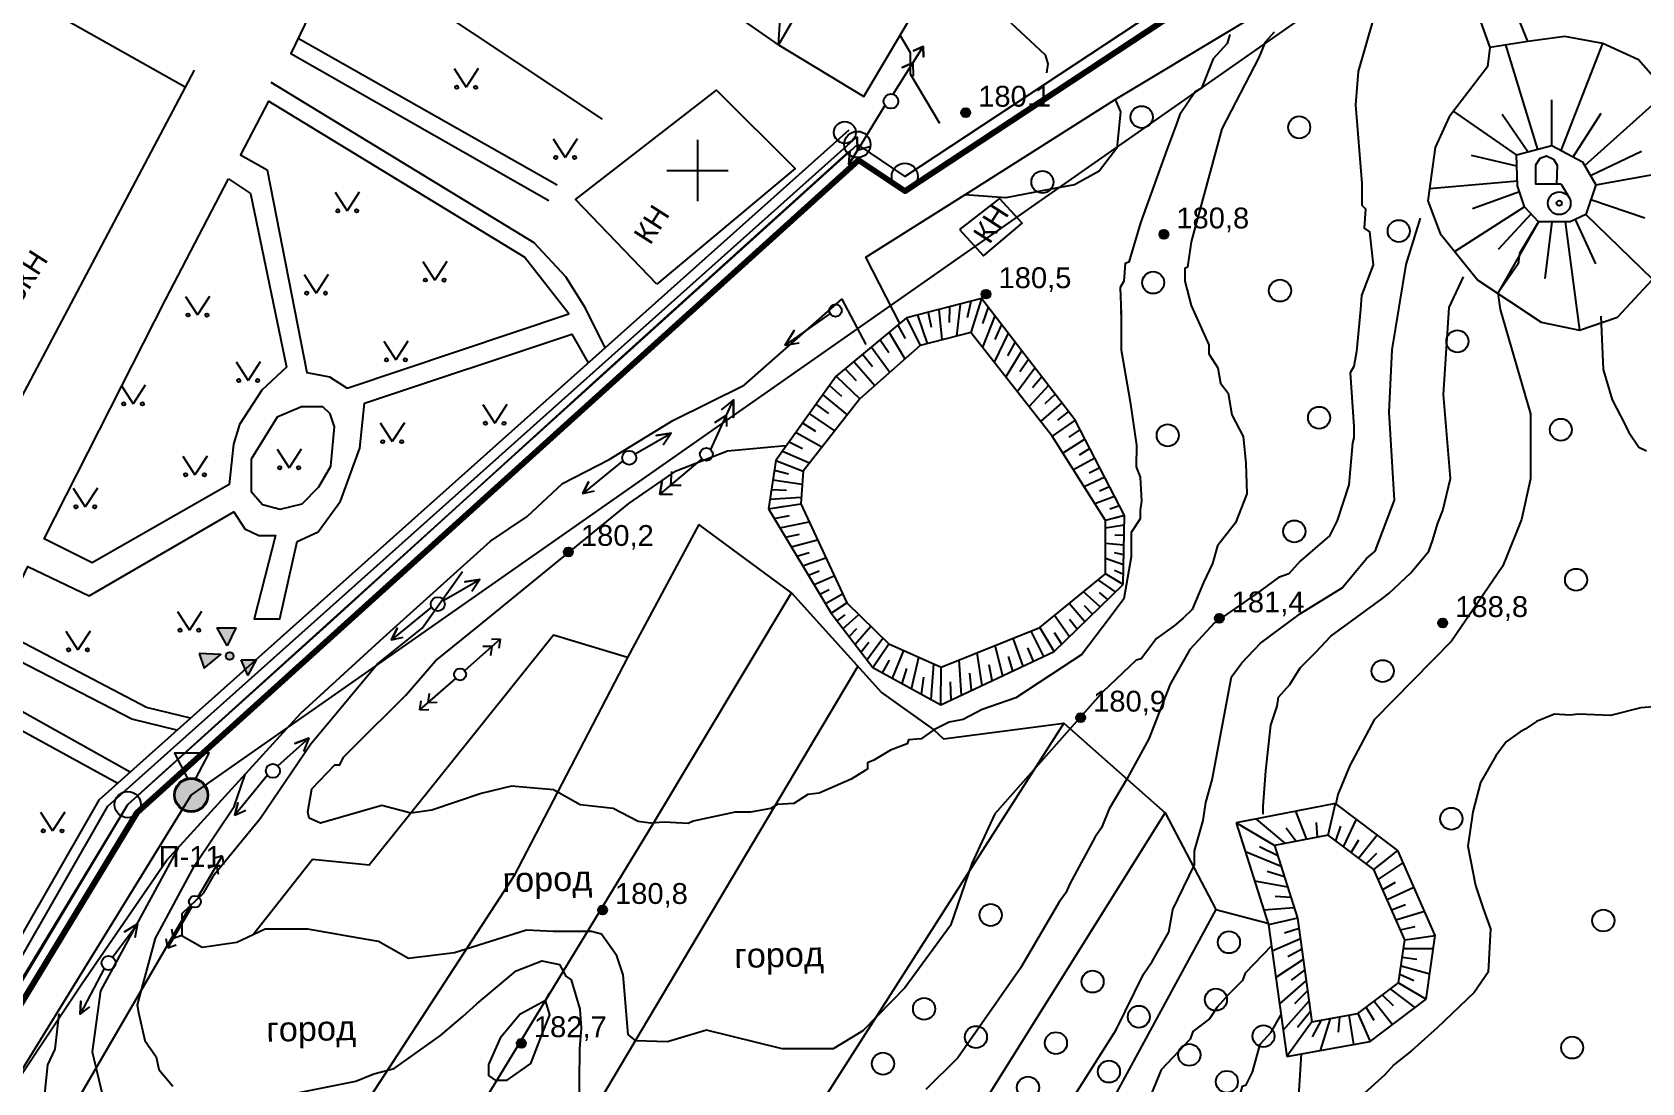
# Model space of a CAD drawing. Header units: millimetres. Extents: x 6243 to 9314, y 4730 to 7085.
# Drawn here: x 6691.5 to 6954, y 6251.1 to 6422.5 of the extents above; entities that cross this region are included whole.
import ezdxf

# ---------------------------------------------------------------- set-up
doc = ezdxf.new("R2010")
doc.units = ezdxf.units.MM
doc.header["$LTSCALE"] = 0.7
for name, color, linetype in [('відм', 14, 'Continuous'), ('горизонталі', 22, 'Continuous'), ('горный отвод', 7, 'Continuous'), ('дерево', 7, 'Continuous'), ('кущ', 7, 'Continuous'), ('Откос', 7, 'Continuous'), ('чорн', 255, 'Continuous')]:
    doc.layers.add(name, color=color, linetype=linetype)
doc.styles.get("Standard").update_dxf_attribs({"font": 'arial.ttf'})

# ---------------------------------------------------------------- blocks, each defined once
blk = doc.blocks.new('1')
at = {"layer": 'чорн', "color": 7, "ltscale": 0.2, "transparency": 33554687}
for p, q in [((5601.51, 1990.78), (5598.6, 1986.67)), ((5594.99, 1981.51), (5597.87, 1985.63))]:
    blk.add_line(p, q, dxfattribs=at)
for points in [[(5601.51, 1990.78), (5600.59, 1990.54)], [(5601.51, 1990.78), (5601.59, 1989.83)], [(5600.83, 1989.82), (5599.91, 1989.58)], [(5600.83, 1989.82), (5600.92, 1988.87)], [(5595.66, 1982.47), (5595.57, 1983.42)], [(5594.99, 1981.51), (5594.9, 1982.46)], [(5594.99, 1981.51), (5595.9, 1981.75)], [(5595.66, 1982.47), (5596.58, 1982.71)]]:
    blk.add_lwpolyline(points, dxfattribs=at)
blk.add_circle((5598.25, 1986.14), 0.633, dxfattribs=at)

msp = doc.modelspace()

# ---------------------------------------------------------------- hatches: boundary and pattern name
at = {"layer": 'відм', "ltscale": 0.2, "true_color": 0x000000}
h = msp.add_hatch(color=18, dxfattribs=at)
h.dxf.hatch_style = 1
h.paths.add_polyline_path([(6844.48, 6409.41, 1), (6843.02, 6409.41, 1)])
h = msp.add_hatch(color=18, dxfattribs=at)
h.dxf.hatch_style = 1
h.paths.add_polyline_path([(6876.8, 6389.55, 1), (6875.34, 6389.55, 1)])
h = msp.add_hatch(color=18, dxfattribs=at)
h.dxf.hatch_style = 1
h.paths.add_polyline_path([(6847.8, 6379.8, 1), (6846.34, 6379.8, 1)])
h = msp.add_hatch(color=18, dxfattribs=at)
h.dxf.hatch_style = 1
h.paths.add_polyline_path([(6779.67, 6337.74, 1), (6778.2, 6337.74, 1)])
h = msp.add_hatch(color=18, dxfattribs=at)
h.dxf.hatch_style = 1
h.paths.add_polyline_path([(6885.83, 6326.89, 1), (6884.36, 6326.89, 1)])
h = msp.add_hatch(color=18, dxfattribs=at)
h.dxf.hatch_style = 1
h.paths.add_polyline_path([(6922.3, 6326.14, 1), (6920.84, 6326.14, 1)])
h = msp.add_hatch(color=18, dxfattribs=at)
h.dxf.hatch_style = 1
h.paths.add_polyline_path([(6863.23, 6310.7, 1), (6861.77, 6310.7, 1)])
h = msp.add_hatch(color=18, dxfattribs=at)
h.dxf.hatch_style = 1
h.paths.add_polyline_path([(6785.23, 6279.32, 1), (6783.77, 6279.32, 1)])
h = msp.add_hatch(color=18, dxfattribs=at)
h.dxf.hatch_style = 1
h.paths.add_polyline_path([(6772, 6257.57, 1), (6770.53, 6257.57, 1)])
at = {"layer": 'чорн', "ltscale": 0.2, "true_color": 0x000000}
h = msp.add_hatch(color=18, dxfattribs=at)
h.dxf.hatch_style = 1
h.paths.add_polyline_path([(6760.99, 6413.56, 1), (6760.46, 6413.56, 1)])
h.paths.add_polyline_path([(6763.53, 6413.55, 1), (6764.06, 6413.55, 1)])
h = msp.add_hatch(color=18, dxfattribs=at)
h.dxf.hatch_style = 1
h.paths.add_polyline_path([(6777.15, 6402.12, 1), (6776.62, 6402.12, 1)])
h.paths.add_polyline_path([(6779.68, 6402.12, 1), (6780.21, 6402.12, 1)])
h = msp.add_hatch(color=18, dxfattribs=at)
h.dxf.hatch_style = 1
h.paths.add_polyline_path([(6741.59, 6393.39, 1), (6741.06, 6393.39, 1)])
h.paths.add_polyline_path([(6744.12, 6393.38, 1), (6744.65, 6393.38, 1)])
h = msp.add_hatch(color=18, dxfattribs=at)
h.dxf.hatch_style = 1
h.paths.add_polyline_path([(6755.87, 6382.11, 1), (6755.33, 6382.11, 1)])
h.paths.add_polyline_path([(6758.4, 6382.1, 1), (6758.93, 6382.1, 1)])
h = msp.add_hatch(color=18, dxfattribs=at)
h.dxf.hatch_style = 1
h.paths.add_polyline_path([(6736.52, 6379.97, 1), (6735.98, 6379.97, 1)])
h.paths.add_polyline_path([(6739.05, 6379.96, 1), (6739.58, 6379.96, 1)])
h = msp.add_hatch(color=18, dxfattribs=at)
h.dxf.hatch_style = 1
h.paths.add_polyline_path([(6717.17, 6376.39, 1), (6716.64, 6376.4, 1)])
h.paths.add_polyline_path([(6719.7, 6376.39, 1), (6720.23, 6376.39, 1)])
h = msp.add_hatch(color=18, dxfattribs=at)
h.dxf.hatch_style = 1
h.paths.add_polyline_path([(6749.53, 6369.07, 1), (6749, 6369.07, 1)])
h.paths.add_polyline_path([(6752.06, 6369.07, 1), (6752.59, 6369.07, 1)])
h = msp.add_hatch(color=18, dxfattribs=at)
h.dxf.hatch_style = 1
h.paths.add_polyline_path([(6725.42, 6365.7, 1), (6724.89, 6365.7, 1)])
h.paths.add_polyline_path([(6727.95, 6365.7, 1), (6728.48, 6365.7, 1)])
h = msp.add_hatch(color=18, dxfattribs=at)
h.dxf.hatch_style = 1
h.paths.add_polyline_path([(6706.65, 6361.9, 1), (6706.12, 6361.9, 1)])
h.paths.add_polyline_path([(6709.19, 6361.9, 1), (6709.72, 6361.9, 1)])
h = msp.add_hatch(color=18, dxfattribs=at)
h.dxf.hatch_style = 1
h.paths.add_polyline_path([(6765.65, 6358.73, 1), (6765.12, 6358.73, 1)])
h.paths.add_polyline_path([(6768.18, 6358.72, 1), (6768.72, 6358.72, 1)])
h = msp.add_hatch(color=18, dxfattribs=at)
h.dxf.hatch_style = 1
h.paths.add_polyline_path([(6748.93, 6355.73, 1), (6748.4, 6355.73, 1)])
h.paths.add_polyline_path([(6751.46, 6355.73, 1), (6751.99, 6355.73, 1)])
h = msp.add_hatch(color=18, dxfattribs=at)
h.dxf.hatch_style = 1
h.paths.add_polyline_path([(6716.75, 6350.33, 1), (6716.22, 6350.33, 1)])
h.paths.add_polyline_path([(6719.28, 6350.33, 1), (6719.81, 6350.33, 1)])
h = msp.add_hatch(color=18, dxfattribs=at)
h.dxf.hatch_style = 1
h.paths.add_polyline_path([(6732.11, 6351.48, 1), (6731.58, 6351.48, 1)])
h.paths.add_polyline_path([(6734.64, 6351.48, 1), (6735.17, 6351.48, 1)])
h = msp.add_hatch(color=18, dxfattribs=at)
h.dxf.hatch_style = 1
h.paths.add_polyline_path([(6698.86, 6345.11, 1), (6698.33, 6345.11, 1)])
h.paths.add_polyline_path([(6701.39, 6345.11, 1), (6701.92, 6345.11, 1)])
h = msp.add_hatch(color=18, dxfattribs=at)
h.dxf.hatch_style = 1
h.paths.add_polyline_path([(6715.85, 6324.95, 1), (6715.31, 6324.95, 1)])
h.paths.add_polyline_path([(6718.38, 6324.95, 1), (6718.91, 6324.95, 1)])
h = msp.add_hatch(color=18, dxfattribs=at)
h.dxf.hatch_style = 1
h.paths.add_polyline_path([(6722.23, 6321.01), (6718.72, 6321.17), (6719.54, 6318.79)])
h.paths.add_polyline_path([(6723.26, 6322.43), (6724.66, 6325.35), (6721.65, 6325.35)])
h.paths.add_polyline_path([(6728, 6320.14), (6725.54, 6320.14), (6726.66, 6317.62)])
h.paths.add_polyline_path([(6723.03, 6320.75, 1), (6724.32, 6320.75, 1)])
h = msp.add_hatch(color=18, dxfattribs=at)
h.dxf.hatch_style = 1
h.paths.add_polyline_path([(6697.67, 6321.77, 1), (6697.13, 6321.77, 1)])
h.paths.add_polyline_path([(6700.2, 6321.76, 1), (6700.73, 6321.76, 1)])
h = msp.add_hatch(color=18, dxfattribs=at)
h.dxf.hatch_style = 1
h.paths.add_polyline_path([(6720.19, 6298.06, 1), (6714.61, 6298.06, 1)])
h = msp.add_hatch(color=18, dxfattribs=at)
h.dxf.hatch_style = 1
h.paths.add_polyline_path([(6693.52, 6292.21, 1), (6692.99, 6292.21, 1)])
h.paths.add_polyline_path([(6696.06, 6292.2, 1), (6696.59, 6292.2, 1)])

# ---------------------------------------------------------------- linework, layer by layer
at = {"color": 18, "ltscale": 0.2, "true_color": 0x000000}
for p, q in [((6717.4, 6298.06), (6943.9, 6456.64)), ((6582, 6078.37), (6717.4, 6298.06))]:
    msp.add_line(p, q, dxfattribs=at)
at = {"layer": 'відм', "color": 18, "ltscale": 0.2, "true_color": 0x000000}
for centre in [(6843.75, 6409.41), (6876.07, 6389.55), (6847.07, 6379.8), (6778.93, 6337.74), (6885.1, 6326.89), (6921.57, 6326.14), (6862.5, 6310.7), (6784.5, 6279.32), (6771.26, 6257.57)]:
    msp.add_circle(centre, 0.733, dxfattribs=at)
at = {"layer": 'горизонталі', "color": 18, "true_color": 0x000000}
for points in [[(6910.26, 6424.82), (6907.76, 6416.11), (6907.34, 6410.71), (6908.36, 6397.85), (6908.36, 6394.32), (6908.98, 6393.7), (6908.77, 6390.59), (6909.6, 6389.96), (6910.21, 6384.57), (6908.34, 6379.59), (6908.13, 6377.31), (6907.5, 6370.46), (6907.08, 6367.97), (6906.46, 6366.94), (6907.07, 6358.22), (6907.07, 6356.35), (6906.86, 6355.52), (6906.23, 6348.68), (6904.35, 6342.87), (6903.11, 6340.38), (6898.33, 6336.24), (6896.46, 6334.16), (6894.8, 6333.54), (6891.1, 6330.84), (6884.36, 6326.16), (6880.32, 6321.83), (6877.1, 6316.17), (6877.1, 6316.17), (6873.6, 6307.22), (6870.07, 6300.79), (6867.16, 6295.81), (6865.91, 6292.7), (6864.87, 6291.25), (6860.71, 6283.58), (6860.09, 6282.13), (6859.67, 6281.51), (6859.05, 6280.68), (6852.69, 6269.81), (6842.49, 6255.16), (6837.23, 6250)], [(6851.13, 6424.06), (6854.24, 6421.15), (6856.72, 6418.87), (6857.14, 6417.41), (6856.92, 6415.94)], [(6894.07, 6422.56), (6892.62, 6420.9), (6891.58, 6418.41), (6885.55, 6406.8), (6880.55, 6388.34), (6879.92, 6384.19), (6879.5, 6383.98), (6879.5, 6381.91), (6880.54, 6377.96), (6883.43, 6371.53), (6883.43, 6370.07), (6884.88, 6367.79), (6885.29, 6365.3), (6886.54, 6363.64), (6887.15, 6360.11), (6889.02, 6356.58), (6889.43, 6352.22), (6889.63, 6347.24), (6887.76, 6342.47), (6884.85, 6338.74), (6884.01, 6335.84), (6882.56, 6332.73), (6880.68, 6328.37), (6879.23, 6326.92), (6877.78, 6325.68), (6874.87, 6323.61), (6872.38, 6320.29), (6871.55, 6320.09), (6866.14, 6314.9), (6848.48, 6295.01), (6844.74, 6286.92), (6841.29, 6276.8), (6833.84, 6266.63), (6826.95, 6259.59), (6822.13, 6256.64), (6813.8, 6256.64), (6801.45, 6259.69), (6795.11, 6257.77), (6789.93, 6257.94), (6788.69, 6258.97), (6787.87, 6268.73), (6786.83, 6271.84), (6784.35, 6275.37), (6782.69, 6275.79), (6776.47, 6275.8), (6772.11, 6276.01), (6760.38, 6272.31), (6752.87, 6271.42), (6747.96, 6274.18), (6743.2, 6275), (6736.45, 6276.17), (6729.44, 6276.18), (6724.83, 6273.98), (6719.17, 6273.17), (6715.9, 6275.03), (6715.91, 6278.75), (6719.48, 6282.09), (6721.2, 6285.16), (6728.65, 6294.22), (6736.92, 6306.4), (6743.18, 6313.93), (6747.73, 6319.4), (6755.1, 6325.29), (6761.67, 6334.54)], [(6886.81, 6422.15), (6886.4, 6420.7), (6884.11, 6418.21), (6882.24, 6413.44), (6881.2, 6412.82), (6878.7, 6409.09), (6878.08, 6407.43), (6876.62, 6403.49), (6872.25, 6391.46), (6870.38, 6385.03), (6869.75, 6384.82), (6869.54, 6381.92), (6868.92, 6380.88), (6869.12, 6376.52), (6869.12, 6377.15), (6869.12, 6376.52), (6869.12, 6370.71), (6870.56, 6362.21), (6871.59, 6355.15), (6871.58, 6351.62), (6872.2, 6349.96), (6872.41, 6346.02), (6872.2, 6344.57), (6872.19, 6343.12), (6870.74, 6340.89), (6870.74, 6336.92), (6869.55, 6330.06), (6867.31, 6327.08), (6862.71, 6320.99), (6859.52, 6318.91), (6851.94, 6313.94), (6846.43, 6312.02), (6843.32, 6310.37), (6841.03, 6309.95), (6838.54, 6308.71), (6836.47, 6307.26), (6834.39, 6307.06), (6834.18, 6306.44), (6831.48, 6305.4), (6828.78, 6303.74), (6827.75, 6303.33), (6827.75, 6302.29), (6827.33, 6302.09), (6825.05, 6300.64), (6819.86, 6298.36), (6817.99, 6298.15), (6815.7, 6296.71), (6813.01, 6296.5), (6811.97, 6295.88), (6808.65, 6295.26), (6806.16, 6295.26), (6799.31, 6293.82), (6798.48, 6293.41), (6794.54, 6293.62), (6792.35, 6293.45), (6790.32, 6293.73), (6786.23, 6295.88), (6780.86, 6296.48), (6776.49, 6298.92), (6769.65, 6299.52), (6764.68, 6298.31), (6756.68, 6295.58), (6753.25, 6295.12), (6748.48, 6296.37), (6738.52, 6293.48), (6736.65, 6294.31), (6736.44, 6295.35), (6737.07, 6299.08), (6740.81, 6303.02), (6741.64, 6303.02), (6742.26, 6304.26), (6743.93, 6305.92), (6752.41, 6314.39), (6757.25, 6319.95), (6764.31, 6325.7), (6775.25, 6334.61), (6788.8, 6345.64), (6796.51, 6350.95), (6804.88, 6354.24), (6814.43, 6355.11)], [(6833.07, 6422.02), (6834.69, 6419.22), (6834.69, 6415.76), (6839.45, 6407.72)], [(6868.13, 6411.59), (6868.99, 6409.57), (6868.41, 6403.6), (6865.51, 6399.86), (6861.49, 6397.65), (6856.48, 6396.69), (6850.31, 6395.51), (6843.58, 6396)], [(6859.94, 6246.51), (6868.31, 6259.74), (6872.73, 6268.84), (6874.18, 6270.91), (6876.89, 6275.68), (6877.51, 6279.41), (6881.05, 6286.67), (6881.05, 6288.95), (6882.51, 6293.93), (6882.93, 6296.83), (6883.97, 6300.57), (6887.1, 6317.37), (6888.77, 6319.65), (6891.82, 6322.83), (6898.36, 6327.69), (6905.17, 6331.87), (6909.12, 6336.64), (6910.57, 6337.88), (6913.7, 6346.18), (6912.84, 6360.56), (6913.31, 6370.72), (6915.61, 6384.63), (6917.95, 6392.21)], [(6937.19, 6391.59), (6934.08, 6386.41), (6933.87, 6384.75), (6930.54, 6379.98), (6930.95, 6377.28), (6935.91, 6360.26), (6935.9, 6349.68), (6934.44, 6343.04), (6931.73, 6336.41), (6931.32, 6335.37), (6922.98, 6323.18), (6910.36, 6310.33), (6906.42, 6302.89), (6904.44, 6298.14), (6904.14, 6296.65)], [(6892.28, 6294.96), (6892.27, 6296.2), (6892.69, 6302.01), (6893.53, 6309.48), (6894.57, 6312.59), (6894.78, 6314.04), (6896.65, 6316.11), (6898.31, 6318.81), (6900.8, 6321.3), (6903.29, 6323.99), (6911.81, 6330.2), (6912.85, 6331.03), (6916.38, 6334.35), (6919.29, 6337.87), (6919.91, 6339.53), (6920.75, 6342.44), (6921.58, 6344.51), (6922.83, 6349.7), (6921.7, 6363.41), (6922.64, 6377.63), (6924.96, 6382.65)], [(6947.34, 6376.22), (6947.75, 6367.51), (6949.19, 6362.53), (6951.26, 6358.58), (6951.89, 6357.34), (6953.54, 6354.85), (6954.79, 6354.22)], [(6964.08, 6313.13), (6953.91, 6312.31), (6948.93, 6311.07), (6943.74, 6311.29), (6942.29, 6311.08), (6939.8, 6311.29), (6936.89, 6310.05), (6935.02, 6308.81), (6934.19, 6308.39), (6931.91, 6306.74), (6930.24, 6304.45), (6927.75, 6300.1), (6926.5, 6295.33), (6925.66, 6289.73), (6926.9, 6283.3), (6928.14, 6279.56), (6929.38, 6276.24), (6928.96, 6269.18), (6926.67, 6265.87), (6920.65, 6260.06), (6916.49, 6256.33), (6914.42, 6254.68), (6913.59, 6254.06), (6912.13, 6252.4), (6908.19, 6248.87)], [(6711.49, 6274.5), (6717.98, 6286.6), (6724.4, 6296.17), (6726.18, 6301.44)], [(6715.25, 6289.45), (6702.63, 6266.14), (6701.24, 6256.16), (6702.87, 6249.33)], [(6711.49, 6274.5), (6708.6, 6263.84), (6708.81, 6262.6), (6709.84, 6258.03), (6711.71, 6255.33), (6712.12, 6253.26), (6714.4, 6250.56)], [(6893.62, 6273.48), (6889.33, 6269.02), (6888.91, 6267.78), (6887.67, 6266.54), (6886.63, 6265.5), (6884.76, 6263.43), (6883.51, 6261.56), (6880.81, 6259.49), (6880.39, 6258.24), (6875.61, 6253.22), (6872.77, 6246.23)], [(6734.73, 6249.49), (6744.28, 6251.35), (6747.18, 6252.59), (6750.5, 6253.42), (6758.06, 6258.81), (6761.72, 6261.91), (6764, 6263.98), (6770.44, 6269.37), (6774.59, 6271.03), (6777.5, 6270.4), (6778.53, 6268.53), (6779.36, 6267.91), (6780.81, 6263.13), (6781.01, 6260.02), (6780.75, 6256.65), (6780.57, 6240.52)], [(6775.22, 6264.52), (6771.02, 6262.25), (6767.78, 6258.41), (6765.91, 6254.08), (6765.91, 6252.29), (6767.01, 6251.53), (6768.94, 6251.53), (6772.8, 6254.27), (6774.73, 6259.22), (6775.89, 6262.19), (6775.22, 6264.52), (6775.83, 6265.71)], [(6741.8, 6214.53), (6733.82, 6212.81), (6722.83, 6211.84), (6714.38, 6211.85), (6704.4, 6218.1), (6697.18, 6224.53), (6691.74, 6232.28), (6692.85, 6242.87), (6693.36, 6247.66), (6694.03, 6254.05), (6695.19, 6256.61), (6695.84, 6262.36)], [(6869.97, 6215.72), (6872.05, 6218.42), (6873.5, 6222.36), (6874.75, 6222.77), (6874.96, 6224.64), (6875.79, 6226.3), (6877.87, 6228.99), (6878.29, 6230.86), (6878.5, 6231.27), (6878.91, 6232.31), (6881.41, 6235.83), (6882.03, 6237.91), (6882.86, 6237.91), (6884.94, 6241.85), (6886.19, 6243.71), (6887.64, 6245.99), (6888.89, 6250.56), (6889.51, 6250.76), (6890.55, 6252.84), (6891.8, 6257.4), (6893.56, 6259.37), (6895.18, 6262.13)]]:
    msp.add_lwpolyline(points, dxfattribs=at)
at = {"layer": 'горный отвод', "color": 18, "ltscale": 0.2, "true_color": 0x000000}
for points in [[(6920.99, 5597.24), (6918.57, 5727.75), (6921.2, 5779.95), (6861.62, 5921.06), (6818.67, 5957.18), (6574.79, 6074.63), (6708.61, 6295.21), (6826.26, 6401.67), (6833.8, 6396.61), (7051.54, 6540.28), (7160.22, 6601.81), (7192.29, 6603.48), (7213.58, 6592.73), (7445.46, 6392.76), (7810.88, 6317.34), (7811.33, 6268.71), (8210.3, 6210.63), (8208.53, 6196.59), (8208.57, 6196.32)], [(6920.99, 5597.24), (6918.58, 5727.75), (6921.21, 5779.95), (6861.62, 5921.06), (6818.67, 5957.19), (6574.8, 6074.63), (6708.61, 6295.21), (6826.26, 6401.67), (6833.8, 6396.61), (7051.54, 6540.27), (7160.22, 6601.81), (7192.29, 6603.48), (7213.58, 6592.73), (7445.46, 6392.75), (7810.88, 6317.34), (7811.33, 6268.7), (8210.3, 6210.62), (8208.53, 6196.59), (8208.57, 6196.32)], [(6920.99, 5597.24), (6918.58, 5727.75), (6921.21, 5779.95), (6861.62, 5921.06), (6818.67, 5957.19), (6574.8, 6074.63), (6708.61, 6295.21), (6826.26, 6401.67), (6833.8, 6396.61), (7051.54, 6540.27), (7160.22, 6601.81), (7192.29, 6603.48), (7213.58, 6592.73), (7445.46, 6392.75), (7810.88, 6317.34), (7811.33, 6268.7), (8210.3, 6210.62), (8208.53, 6196.59), (8208.57, 6196.32)], [(6920.99, 5597.24), (6918.58, 5727.75), (6921.21, 5779.95), (6861.62, 5921.06), (6818.67, 5957.19), (6574.8, 6074.63), (6708.62, 6295.21), (6826.26, 6401.67), (6833.8, 6396.61), (7051.54, 6540.27), (7160.22, 6601.81), (7192.29, 6603.48), (7213.58, 6592.73), (7445.46, 6392.75), (7810.87, 6317.34), (7811.33, 6268.7), (8210.29, 6210.62), (8208.53, 6196.59), (8208.57, 6196.32)], [(6918.96, 5598.23), (6916.57, 5727.78), (6919.17, 5779.59), (6859.96, 5919.83), (6817.57, 5955.48), (6571.93, 6073.78), (6707.05, 6296.51), (6826.08, 6404.22), (6833.81, 6399.02), (7050.49, 6541.99)]]:
    msp.add_lwpolyline(points, dxfattribs=at)
at = {"layer": 'горный отвод', "color": 18, "lineweight": 200, "ltscale": 0.2, "true_color": 0x000000}
msp.add_lwpolyline([(6920.99, 5597.24), (6918.57, 5727.75), (6921.2, 5779.95), (6861.62, 5921.06), (6818.67, 5957.18), (6574.79, 6074.63), (6708.61, 6295.21), (6826.26, 6401.68), (6833.8, 6396.61), (7051.54, 6540.28), (7160.22, 6601.81), (7192.29, 6603.48), (7213.58, 6592.73), (7445.46, 6392.76), (7810.88, 6317.34), (7811.34, 6268.71), (8210.3, 6210.63), (8208.53, 6196.59), (8208.57, 6196.32)], dxfattribs=at)
at = {"layer": 'дерево', "color": 18, "ltscale": 0.2, "true_color": 0x000000}
for centre in [(6872.45, 6408.69), (6824.03, 6406.18), (6898.15, 6407.02), (6856.27, 6398.1), (6914.4, 6390.1), (6874.33, 6381.69), (6895.02, 6380.38), (6923.96, 6372.1), (6901.4, 6359.64), (6876.7, 6356.76), (6940.83, 6357.68), (6897.36, 6341.09), (6943.32, 6333.19), (6911.77, 6318.3), (6922.97, 6294.19), (6847.82, 6278.49), (6947.77, 6277.59), (6886.69, 6274.05), (6864.45, 6267.62), (6884.56, 6264.69), (6836.96, 6263.18), (6871.99, 6261.88), (6845.41, 6258.57), (6892.33, 6258.72), (6858.47, 6257.58), (6880.23, 6255.67), (6942.68, 6256.85), (6830.26, 6254.23), (6867.11, 6252.94), (6853.91, 6250.34), (6886.35, 6251.27)]:
    msp.add_circle(centre, 1.8, dxfattribs=at)
at = {"layer": 'кущ', "color": 18, "ltscale": 0.2, "true_color": 0x000000}
for centre in [(6826.08, 6404.22), (6833.81, 6399.02), (6707.05, 6296.51)]:
    msp.add_circle(centre, 2.14, dxfattribs=at)
at = {"layer": 'Откос', "color": 18, "ltscale": 0.2, "true_color": 0x000000}
for p, q in [((6842.84, 6378.17), (6842.22, 6372.95)), ((6844.59, 6378.62), (6844, 6375.94)), ((6846.34, 6379.07), (6844.59, 6373.56)), ((6846.34, 6379.07), (6844.59, 6373.56)), ((6834.11, 6375.93), (6836.3, 6371.44)), ((6834.11, 6375.93), (6835.2, 6373.68)), ((6835.86, 6376.38), (6837.48, 6371.74)), ((6837.6, 6376.83), (6838.14, 6374.44)), ((6839.35, 6377.28), (6839.85, 6372.35)), ((6841.1, 6377.73), (6841.07, 6375.19)), ((6847.43, 6377.66), (6846.48, 6375)), ((6848.52, 6376.24), (6846.49, 6371.14)), ((6831.24, 6373.55), (6833.84, 6369.26)), ((6832.68, 6374.74), (6833.87, 6372.54)), ((6850.7, 6373.41), (6848.39, 6368.73)), ((6849.61, 6374.83), (6848.52, 6372.38)), ((6828.38, 6371.17), (6831.38, 6367.09)), ((6829.81, 6372.36), (6831.21, 6370.27)), ((6852.88, 6370.58), (6850.29, 6366.31)), ((6851.79, 6372), (6850.56, 6369.76)), ((6824.08, 6367.6), (6825.88, 6365.71)), ((6825.51, 6368.79), (6828.92, 6364.91)), ((6826.94, 6369.98), (6828.55, 6367.99)), ((6855.05, 6367.75), (6852.18, 6363.89)), ((6853.97, 6369.16), (6852.6, 6367.13)), ((6822.64, 6366.41), (6826.46, 6362.74)), ((6822.64, 6366.41), (6826.46, 6362.74)), ((6856.14, 6366.33), (6854.64, 6364.51)), ((6820.45, 6363.35), (6824.4, 6360.11)), ((6821.55, 6364.88), (6823.49, 6363.15)), ((6857.23, 6364.92), (6854.08, 6361.47)), ((6858.32, 6363.5), (6856.68, 6361.88)), ((6818.26, 6360.29), (6822.35, 6357.49)), ((6819.36, 6361.82), (6821.36, 6360.31)), ((6859.41, 6362.09), (6855.98, 6359.06)), ((6860.5, 6360.67), (6858.71, 6359.26)), ((6816.07, 6357.23), (6820.29, 6354.87)), ((6817.16, 6358.76), (6819.24, 6357.47)), ((6861.59, 6359.26), (6857.87, 6356.64)), ((6861.59, 6359.26), (6857.87, 6356.64)), ((6862.4, 6357.7), (6860.57, 6356.48)), ((6814.97, 6355.71), (6817.12, 6354.63)), ((6863.2, 6356.14), (6859.61, 6353.88)), ((6864, 6354.59), (6862.24, 6353.54)), ((6812.78, 6352.65), (6814.99, 6351.79)), ((6812.78, 6352.65), (6817.21, 6350.94)), ((6813.87, 6354.18), (6818.24, 6352.25)), ((6864.81, 6353.03), (6861.35, 6351.12)), ((6812.29, 6349.49), (6817.06, 6348.81)), ((6812.53, 6351.07), (6814.83, 6350.47)), ((6866.42, 6349.92), (6863.08, 6348.36)), ((6865.61, 6351.47), (6863.91, 6350.61)), ((6811.81, 6346.33), (6816.9, 6346.67)), ((6812.05, 6347.91), (6814.51, 6347.83)), ((6868.02, 6346.8), (6864.82, 6345.6)), ((6867.22, 6348.36), (6865.59, 6347.67)), ((6811.56, 6344.75), (6816.83, 6345.6)), ((6811.56, 6344.75), (6814.2, 6345.18)), ((6868.83, 6345.25), (6867.26, 6344.73)), ((6812.5, 6343.21), (6815, 6343.67)), ((6813.43, 6341.66), (6818.2, 6342.67)), ((6869.63, 6343.69), (6866.56, 6342.84)), ((6869.6, 6342.08), (6866.56, 6341.6)), ((6869.63, 6343.69), (6868.09, 6343.26)), ((6814.36, 6340.12), (6816.62, 6340.66)), ((6815.29, 6338.58), (6819.57, 6339.73)), ((6869.55, 6338.86), (6866.55, 6339.12)), ((6869.58, 6340.47), (6868.07, 6340.42)), ((6816.22, 6337.03), (6818.23, 6337.64)), ((6817.15, 6335.49), (6820.94, 6336.79)), ((6869.5, 6335.64), (6866.55, 6336.64)), ((6869.52, 6337.25), (6868.04, 6337.57)), ((6818.08, 6333.94), (6819.85, 6334.63)), ((6819.01, 6332.4), (6822.3, 6333.85)), ((6869.44, 6332.43), (6866.55, 6334.16)), ((6869.47, 6334.03), (6868.01, 6334.72)), ((6819.94, 6330.85), (6821.47, 6331.62)), ((6820.87, 6329.31), (6823.67, 6330.91)), ((6865.7, 6328.77), (6862.98, 6331.25)), ((6868.2, 6331.21), (6865.36, 6333.19)), ((6866.95, 6329.99), (6865.56, 6331.11)), ((6869.44, 6332.43), (6868, 6333.29)), ((6821.8, 6327.76), (6824.36, 6329.44)), ((6821.8, 6327.76), (6823.08, 6328.6)), ((6863.2, 6326.34), (6860.61, 6329.31)), ((6864.45, 6327.56), (6863.12, 6328.92)), ((6822.78, 6326.5), (6824.06, 6327.49)), ((6823.75, 6325.23), (6826.32, 6327.52)), ((6825.7, 6322.7), (6828.28, 6325.6)), ((6860.7, 6323.9), (6858.23, 6327.36)), ((6861.95, 6325.12), (6860.68, 6326.73)), ((6824.73, 6323.96), (6826.01, 6325.26)), ((6826.67, 6321.43), (6827.97, 6323.03)), ((6827.65, 6320.16), (6830.24, 6323.68)), ((6853.14, 6319.11), (6851.47, 6323.65)), ((6856.51, 6320.68), (6854.4, 6324.83)), ((6858.2, 6321.47), (6855.86, 6325.42)), ((6858.2, 6321.47), (6857.03, 6323.45)), ((6859.45, 6322.69), (6858.25, 6324.54)), ((6828.62, 6318.9), (6831.22, 6322.72)), ((6828.62, 6318.9), (6829.92, 6320.81)), ((6831.78, 6317.16), (6833.66, 6321.63)), ((6834.93, 6315.42), (6836.09, 6320.55)), ((6846.41, 6315.96), (6845.61, 6321.29)), ((6849.78, 6317.53), (6848.54, 6322.47)), ((6851.46, 6318.32), (6850.73, 6320.69)), ((6854.83, 6319.89), (6853.88, 6322.07)), ((6830.2, 6318.03), (6831.32, 6320.1)), ((6833.36, 6316.29), (6834.12, 6318.69)), ((6838.09, 6313.68), (6838.53, 6319.47)), ((6839.67, 6312.81), (6839.75, 6318.93)), ((6843.04, 6314.38), (6842.68, 6320.11)), ((6844.72, 6315.17), (6844.43, 6317.93)), ((6848.09, 6316.74), (6847.58, 6319.31)), ((6836.51, 6314.55), (6836.91, 6317.28)), ((6839.67, 6312.81), (6839.71, 6315.87)), ((6841.35, 6313.59), (6841.29, 6316.56))]:
    msp.add_line(p, q, dxfattribs=at)
at = {"layer": 'Откос', "color": 18, "true_color": 0x000000}
for p, q in [((6895.89, 6290.15), (6891.13, 6294.16)), ((6899.4, 6290.83), (6897.61, 6295.42)), ((6902.9, 6291.51), (6904.1, 6296.68)), ((6902.9, 6291.51), (6904.1, 6296.68)), ((6905.38, 6289.64), (6907.48, 6294.12)), ((6894.14, 6289.81), (6887.89, 6293.53)), ((6894.14, 6289.81), (6891.01, 6291.67)), ((6897.65, 6290.49), (6896.01, 6292.64)), ((6901.15, 6291.17), (6901, 6293.61)), ((6904.14, 6290.58), (6904.97, 6292.99)), ((6907.85, 6287.78), (6910.87, 6291.57)), ((6894.68, 6288.12), (6891.66, 6289.64)), ((6906.62, 6288.71), (6907.9, 6290.78)), ((6910.33, 6285.91), (6914.26, 6289.02)), ((6895.21, 6286.43), (6889.39, 6288.78)), ((6909.09, 6286.84), (6910.83, 6288.57)), ((6910.33, 6285.91), (6912.29, 6287.46)), ((6911.05, 6284.27), (6915.13, 6287.03)), ((6896.28, 6283.05), (6890.89, 6284.03)), ((6895.75, 6284.74), (6892.94, 6285.57)), ((6911.77, 6282.63), (6913.88, 6283.84)), ((6896.82, 6281.36), (6894.23, 6281.51)), ((6912.49, 6281), (6916.87, 6283.06)), ((6897.35, 6279.67), (6892.4, 6279.29)), ((6913.2, 6279.36), (6915.47, 6280.22)), ((6913.92, 6277.72), (6918.61, 6279.1)), ((6897.89, 6277.98), (6893.15, 6276.91)), ((6897.89, 6277.98), (6895.52, 6277.45)), ((6898.12, 6276.29), (6895.78, 6275.52)), ((6914.64, 6276.08), (6917.06, 6276.6)), ((6898.36, 6274.6), (6893.74, 6272.61)), ((6915.36, 6274.44), (6920.35, 6275.13)), ((6915.36, 6274.44), (6917.85, 6274.79)), ((6898.82, 6271.21), (6894.33, 6268.31)), ((6898.59, 6272.9), (6896.31, 6271.68)), ((6914.96, 6271.63), (6917.36, 6271.3)), ((6915.16, 6273.03), (6920.05, 6273.05)), ((6899.29, 6267.83), (6894.93, 6264)), ((6899.05, 6269.52), (6896.84, 6267.84)), ((6914.57, 6268.81), (6916.87, 6267.81)), ((6914.77, 6270.22), (6919.47, 6268.89)), ((6899.52, 6266.13), (6897.37, 6263.99)), ((6911.72, 6265.41), (6913.47, 6263.7)), ((6913.04, 6266.4), (6917.05, 6263.36)), ((6914.37, 6267.4), (6918.88, 6264.74)), ((6914.37, 6267.4), (6916.63, 6266.07)), ((6899.75, 6264.44), (6895.52, 6259.7)), ((6899.99, 6262.75), (6897.9, 6260.15)), ((6909.07, 6263.41), (6910.31, 6261.32)), ((6910.39, 6264.41), (6913.39, 6260.61)), ((6900.22, 6261.06), (6896.11, 6255.39)), ((6900.22, 6261.06), (6896.11, 6255.39)), ((6901.72, 6261.33), (6900.28, 6258.61)), ((6903.23, 6261.6), (6901.56, 6256.38)), ((6904.73, 6261.87), (6904.51, 6259.37)), ((6906.24, 6262.14), (6907.01, 6257.36)), ((6907.74, 6262.41), (6909.73, 6257.85)), ((6907.74, 6262.41), (6908.74, 6260.13))]:
    msp.add_line(p, q, dxfattribs=at)
at = {"layer": 'чорн', "color": 18, "ltscale": 0.2, "true_color": 0x000000}
for p, q in [((6799.99, 6404.99), (6799.99, 6394.99)), ((6794.99, 6399.99), (6804.99, 6399.99)), ((6794.99, 6399.99), (6794.99, 6399.99)), ((6794.99, 6399.99), (6799.99, 6399.99)), ((6846.34, 6379.07), (6834.11, 6375.93)), ((6861.59, 6359.26), (6846.34, 6379.07)), ((6834.11, 6375.93), (6822.64, 6366.41)), ((6844.59, 6373.56), (6836.3, 6371.44)), ((6857.87, 6356.64), (6844.59, 6373.56)), ((6836.3, 6371.44), (6826.46, 6362.74)), ((6822.64, 6366.41), (6812.78, 6352.65)), ((6826.46, 6362.74), (6817.21, 6350.94)), ((6869.63, 6343.69), (6861.59, 6359.26)), ((6866.56, 6342.84), (6857.87, 6356.64)), ((6812.78, 6352.65), (6811.56, 6344.75)), ((6817.21, 6350.94), (6816.83, 6345.6)), ((6811.56, 6344.75), (6821.8, 6327.76)), ((6816.83, 6345.6), (6824.36, 6329.44)), ((6866.55, 6334.16), (6866.56, 6342.84)), ((6869.44, 6332.43), (6869.63, 6343.69)), ((6855.86, 6325.42), (6866.55, 6334.16)), ((6858.2, 6321.47), (6869.44, 6332.43)), ((6824.36, 6329.44), (6831.22, 6322.72)), ((6821.8, 6327.76), (6828.62, 6318.9)), ((6839.75, 6318.93), (6855.86, 6325.42)), ((6831.22, 6322.72), (6839.75, 6318.93)), ((6839.67, 6312.81), (6858.2, 6321.47)), ((6828.62, 6318.9), (6839.67, 6312.81))]:
    msp.add_line(p, q, dxfattribs=at)
at = {"layer": 'чорн', "color": 18, "true_color": 0x000000}
for p, q in [((6904.1, 6296.68), (6887.89, 6293.53)), ((6914.26, 6289.02), (6904.1, 6296.68)), ((6887.89, 6293.53), (6893.15, 6276.91)), ((6902.9, 6291.51), (6894.14, 6289.81)), ((6910.33, 6285.91), (6902.9, 6291.51)), ((6894.14, 6289.81), (6897.89, 6277.98)), ((6920.35, 6275.13), (6914.26, 6289.02)), ((6915.36, 6274.44), (6910.33, 6285.91)), ((6893.15, 6276.91), (6896.11, 6255.39)), ((6897.89, 6277.98), (6900.22, 6261.06)), ((6914.37, 6267.4), (6915.36, 6274.44)), ((6918.88, 6264.74), (6920.35, 6275.13)), ((6907.74, 6262.41), (6914.37, 6267.4)), ((6909.73, 6257.85), (6918.88, 6264.74)), ((6900.22, 6261.06), (6907.74, 6262.41)), ((6896.11, 6255.39), (6909.73, 6257.85))]:
    msp.add_line(p, q, dxfattribs=at)
for points in [[(6813.22, 6420.5), (6814.25, 6436.6), (6813.12, 6448.67), (6807.38, 6470.33), (6802.35, 6484.71), (6810.12, 6485.11), (6823.33, 6484.02), (6827.39, 6482.43), (6844.14, 6486.67), (6845.94, 6487.4)], [(6813.22, 6420.5), (6827.12, 6412.08), (6864.99, 6475.94)], [(6826.63, 6443.64), (6813.22, 6420.5), (6743.85, 6468.8)], [(6935.47, 6421.05), (6931.74, 6430.25), (6928.17, 6445.39), (6930.4, 6446.74), (6938.64, 6446.73), (6944.26, 6445.58), (6952.91, 6439.33), (6966.93, 6422.18)], [(6832.99, 6375.03), (6827.43, 6385.82), (6843.58, 6396), (6868.13, 6411.59), (6887.6, 6423.28), (6919.62, 6442.49), (6924.18, 6434.21), (6929.24, 6420.05)], [(6784.49, 6408.37), (6742.07, 6436.6), (6733.64, 6419.06), (6775.74, 6395.06)], [(6697.68, 6424.21), (6716.44, 6413.65)], [(6777.08, 6397.56), (6734.83, 6421.54)], [(6717.87, 6416.33), (6671.02, 6327.76)], [(6784.92, 6371.05), (6781.73, 6377.5), (6778.53, 6382.65), (6773.35, 6388.2), (6730.47, 6414.32)], [(6730.01, 6411.28), (6725.47, 6402.51), (6729.81, 6400.09), (6736.24, 6367.01), (6739.97, 6366.31), (6742.86, 6364.45), (6779.02, 6376.61), (6771.76, 6385.82), (6730.01, 6411.28)], [(6559.76, 6118.7), (6589.14, 6104.54), (6629.11, 6171.02), (6680.83, 6256.2), (6703.8, 6296.25), (6825.89, 6405.34)], [(6560.51, 6120.25), (6588.47, 6106.78), (6627.63, 6171.91), (6679.34, 6257.08), (6702.44, 6297.35), (6824.74, 6406.63)], [(6591.36, 6103.32), (6707.05, 6296.51), (6739.42, 6325.66), (6786.59, 6368.58), (6824.69, 6403.08)], [(6723.48, 6398.61), (6727.07, 6396.23), (6732.97, 6367.88), (6728.91, 6364.15), (6725.29, 6358.52), (6724.3, 6355.32), (6723.6, 6348.74), (6701.22, 6335.94), (6693.4, 6339.88), (6713.22, 6378.9), (6723.48, 6398.61)], [(6683.91, 6243.79), (6699.43, 6267.11), (6713.36, 6287.39), (6735.27, 6311.41), (6748.77, 6323.77), (6766.22, 6339.49), (6772.2, 6343.5), (6777.96, 6348.93), (6785.57, 6352.82), (6795.97, 6359.17), (6807.62, 6364.93), (6823.53, 6378.99), (6827.48, 6371.58)], [(6717.27, 6310.61), (6710.09, 6312.37), (6685.79, 6325.07), (6690.76, 6335.35), (6700.77, 6330.57), (6724.34, 6344.26), (6726.17, 6341.48), (6728.46, 6340.43), (6731.13, 6340.43), (6727.66, 6326.84), (6731.86, 6326.83), (6734.7, 6339.45), (6738.13, 6341.03), (6741.74, 6346.02), (6744.91, 6354.66), (6745.67, 6361.99), (6779.49, 6373.28), (6782.17, 6368.59)], [(6738.87, 6361.44), (6735.39, 6361.44), (6731.4, 6359.73), (6727.21, 6352.86), (6727.2, 6347.6), (6729.03, 6345.49), (6731.9, 6344.7), (6735.51, 6345.6), (6738.24, 6348.35), (6740.18, 6351.73), (6740.76, 6358.14), (6740.05, 6360.25), (6738.87, 6361.44)], [(6800.23, 6342.19), (6788.58, 6320.53), (6770.03, 6284.84), (6731.47, 6225.6)], [(6746.35, 6217.11), (6792.84, 6293.49), (6815.34, 6331.04), (6800.23, 6342.19)], [(6815.34, 6331.04), (6830, 6314.79), (6838.54, 6308.71), (6840.15, 6307.26), (6859.75, 6309.79), (6876.26, 6295.16), (6884.56, 6279.41), (6893.06, 6277.18)], [(6788.58, 6320.53), (6776.5, 6324.15), (6746.41, 6286.61), (6737.21, 6287.53), (6727.44, 6275.22)], [(6715.07, 6308.63), (6707.71, 6310.46), (6684.17, 6322.59)], [(6761.36, 6210.03), (6826.16, 6319.04)], [(6707.43, 6301.81), (6680.68, 6316.77), (6643.73, 6261.82), (6669.39, 6240.7)], [(6679.11, 6314.42), (6705.43, 6300.03)], [(6859.75, 6309.79), (6788.28, 6197.89)], [(6813.61, 6189.77), (6838.53, 6234.76), (6876.26, 6295.16)], [(6708.8, 6242.03), (6698.71, 6248.01), (6717.36, 6280.11)], [(6884.56, 6279.41), (6832.38, 6183.26)]]:
    msp.add_lwpolyline(points, dxfattribs=at)
at = {"layer": 'чорн', "color": 18, "ltscale": 0.2, "true_color": 0x000000}
for points in [[(6831.91, 6412.41), (6836.82, 6420.24), (6835.24, 6419.5), (6836.82, 6420.24), (6836.85, 6418.52), (6836.82, 6420.24), (6835.12, 6417.54), (6833.39, 6416.77), (6835.12, 6417.54), (6835.18, 6415.39)], [(6929.24, 6420.05), (6928.87, 6416.89), (6922.64, 6408.72), (6920.34, 6403.71), (6919.16, 6395.04), (6921.17, 6389.72), (6927.28, 6382.09), (6937.65, 6375.22), (6943.88, 6373.94), (6950.1, 6376.06), (6957.88, 6384.5), (6961.19, 6391.48), (6960.62, 6402.17), (6960.43, 6404.31), (6960.43, 6407.23), (6957.49, 6413.51), (6953.51, 6418.03), (6947.71, 6420.71), (6941.48, 6421.84), (6935.47, 6421.05), (6929.24, 6420.05)], [(6931.83, 6420.47), (6937.01, 6403.42)], [(6940.86, 6403.25), (6947.71, 6420.71)], [(6760.3, 6416.6), (6762.26, 6413.56)], [(6764.23, 6416.6), (6762.26, 6413.56)], [(6793.38, 6381.43), (6780.08, 6395.27), (6803.12, 6413.11), (6815.95, 6400.32), (6793.38, 6381.43)], [(6944.73, 6400.79), (6957.92, 6412.59)], [(6830.58, 6410.57), (6824.68, 6400.97), (6824.85, 6403.13), (6824.68, 6400.97), (6826.48, 6401.75), (6824.68, 6400.97), (6826.1, 6403.28), (6826.04, 6405.42), (6826.1, 6403.28), (6828.03, 6403.88)], [(6933.61, 6402.51), (6923.35, 6409.64)], [(6939.34, 6404.04), (6939.35, 6411.52)], [(6935.45, 6403), (6931.25, 6409.11)], [(6942.82, 6402.22), (6947.43, 6409.33)], [(6776.45, 6405.17), (6778.41, 6402.12)], [(6780.38, 6405.16), (6778.41, 6402.12)], [(6933.67, 6400.71), (6926.24, 6402.42)], [(6933.61, 6402.51), (6939.34, 6404.04), (6944.38, 6401.4), (6946.52, 6397.64), (6944.93, 6392.79), (6942.33, 6391.58), (6937.19, 6391.59), (6934.9, 6394.06), (6933.78, 6397.46), (6933.61, 6402.51)], [(6940.86, 6397.77), (6936.75, 6397.77), (6936.76, 6400.92), (6937.44, 6401.98), (6938.51, 6402.37), (6939.63, 6401.84), (6940.23, 6400.86), (6940.1, 6397.77)], [(6945.65, 6399.18), (6953.97, 6403.14)], [(6946.52, 6397.64), (6960.72, 6400.17)], [(6933.76, 6398.25), (6919.42, 6396.97)], [(6934.1, 6396.51), (6926.44, 6393.74)], [(6940.86, 6397.77), (6942.23, 6395.48)], [(6740.89, 6396.43), (6742.86, 6393.39)], [(6744.82, 6396.43), (6742.86, 6393.39)], [(6842.76, 6390.36), (6846.63, 6386.07), (6852.98, 6391.37), (6849.27, 6395.4), (6842.76, 6390.36)], [(6934.9, 6394.06), (6923.56, 6386.75)], [(6945.73, 6395.22), (6954.54, 6392.28)], [(6937.19, 6391.59), (6930.54, 6379.98)], [(6935.97, 6392.91), (6930.63, 6387.09)], [(6939.37, 6391.58), (6938.24, 6382.35)], [(6941.55, 6391.58), (6943.88, 6373.94)], [(6943.17, 6391.97), (6946.49, 6384.73)], [(6944.93, 6392.79), (6955.8, 6382.24)], [(6755.17, 6385.15), (6757.13, 6382.11)], [(6759.1, 6385.15), (6757.13, 6382.11)], [(6735.82, 6383.01), (6737.78, 6379.97)], [(6739.75, 6383.01), (6737.78, 6379.97)], [(6716.47, 6379.44), (6718.43, 6376.4)], [(6720.4, 6379.44), (6718.43, 6376.4)], [(6821.62, 6376.64), (6814.27, 6371.49), (6815.76, 6373.86), (6814.27, 6371.49), (6816.58, 6371.87)], [(6748.83, 6372.12), (6750.79, 6369.07)], [(6752.76, 6372.11), (6750.79, 6369.07)], [(6724.72, 6368.75), (6726.68, 6365.7)], [(6728.65, 6368.74), (6726.68, 6365.7)], [(6705.96, 6364.95), (6707.92, 6361.9)], [(6709.89, 6364.94), (6707.92, 6361.9)], [(6802.16, 6354.44), (6805.88, 6362.56), (6805.88, 6359.67), (6805.88, 6362.56), (6803.86, 6360.9)], [(6764.96, 6361.77), (6766.92, 6358.73)], [(6768.89, 6361.77), (6766.92, 6358.73)], [(6804.78, 6358.19), (6804.72, 6360.03), (6802.78, 6358.83)], [(6748.23, 6358.78), (6750.2, 6355.74)], [(6752.17, 6358.78), (6750.2, 6355.74)], [(6789.81, 6353.73), (6795.7, 6357.11), (6793.26, 6356.72), (6795.7, 6357.11), (6794.4, 6355.15)], [(6731.41, 6354.53), (6733.37, 6351.48)], [(6735.34, 6354.52), (6733.37, 6351.48)], [(6716.05, 6353.38), (6718.02, 6350.33)], [(6719.98, 6353.37), (6718.02, 6350.33)], [(6787.82, 6352.58), (6781.27, 6347.29), (6782.19, 6349.18), (6781.27, 6347.29), (6783.19, 6347.72)], [(6800.68, 6352.94), (6793.84, 6347.15), (6794.25, 6349.39), (6793.84, 6347.15), (6795.89, 6347.14)], [(6795.73, 6350.85), (6795.58, 6348.62), (6797.31, 6348.62)], [(6698.16, 6348.16), (6700.12, 6345.11)], [(6702.09, 6348.15), (6700.12, 6345.11)], [(6758.59, 6329.85), (6764.49, 6333.24), (6762.05, 6332.84), (6764.49, 6333.24), (6763.18, 6331.27)], [(6756.6, 6328.71), (6750.05, 6323.42), (6750.98, 6325.3), (6750.05, 6323.42), (6751.98, 6323.85)], [(6715.15, 6327.99), (6717.11, 6324.95)], [(6719.08, 6327.99), (6717.11, 6324.95)], [(6696.97, 6324.81), (6698.93, 6321.77)], [(6700.9, 6324.81), (6698.93, 6321.77)], [(6723.26, 6322.43), (6721.65, 6325.35), (6724.66, 6325.35), (6723.26, 6322.43)], [(6718.72, 6321.17), (6719.54, 6318.79), (6722.23, 6321.01), (6718.72, 6321.17)], [(6725.54, 6320.14), (6728, 6320.14), (6726.66, 6317.62), (6725.54, 6320.14)], [(6731.54, 6302.82), (6736.61, 6307.34), (6734.31, 6306.45), (6736.61, 6307.34), (6735.74, 6305.15)], [(6718.14, 6300.74), (6720.34, 6304.89), (6714.67, 6304.9), (6716.77, 6300.77)], [(6729.83, 6301.29), (6724.51, 6294.76), (6725.02, 6296.8), (6724.51, 6294.76), (6726.3, 6295.58)], [(6692.83, 6295.25), (6694.79, 6292.21)], [(6696.76, 6295.25), (6694.79, 6292.21)], [(6704.55, 6271.62), (6708.62, 6277.07), (6706.54, 6275.73), (6708.62, 6277.07), (6708.2, 6274.74)], [(6703.18, 6269.78), (6699.27, 6262.32), (6699.37, 6264.42), (6699.27, 6262.32), (6700.86, 6263.48)], [(6900.25, 6193.98), (6885.79, 6214.88), (6897.61, 6241.13), (6898.55, 6255.84)]]:
    msp.add_lwpolyline(points, dxfattribs=at)
for centre, radius in [((6760.73, 6413.56), 0.266), ((6763.79, 6413.55), 0.266), ((6831.55, 6411.27), 1.2), ((6776.88, 6402.12), 0.266), ((6779.95, 6402.12), 0.266), ((6940.57, 6394.64), 1.86), ((6940.57, 6394.64), 0.422), ((6741.32, 6393.39), 0.266), ((6744.39, 6393.38), 0.266), ((6755.6, 6382.11), 0.266), ((6758.66, 6382.1), 0.266), ((6736.25, 6379.97), 0.266), ((6739.31, 6379.96), 0.266), ((6822.51, 6377.14), 1.02), ((6716.9, 6376.4), 0.266), ((6719.97, 6376.39), 0.266), ((6749.26, 6369.07), 0.266), ((6752.33, 6369.07), 0.266), ((6725.15, 6365.7), 0.266), ((6728.22, 6365.7), 0.266), ((6706.39, 6361.9), 0.266), ((6709.45, 6361.9), 0.266), ((6765.39, 6358.73), 0.266), ((6768.45, 6358.72), 0.266), ((6748.66, 6355.73), 0.266), ((6751.73, 6355.73), 0.266), ((6801.44, 6353.67), 1.05), ((6788.85, 6353.1), 1.15), ((6716.48, 6350.33), 0.266), ((6719.55, 6350.33), 0.266), ((6731.84, 6351.48), 0.266), ((6734.91, 6351.48), 0.266), ((6698.59, 6345.11), 0.266), ((6701.66, 6345.11), 0.266), ((6757.63, 6329.22), 1.15), ((6715.58, 6324.95), 0.266), ((6718.64, 6324.95), 0.266), ((6697.4, 6321.77), 0.266), ((6700.46, 6321.76), 0.266), ((6723.67, 6320.75), 0.641), ((6730.73, 6302), 1.15), ((6717.4, 6298.06), 2.79), ((6717.4, 6298.06), 2.65), ((6693.26, 6292.21), 0.266), ((6696.32, 6292.2), 0.266), ((6703.92, 6270.66), 1.15)]:
    msp.add_circle(centre, radius, dxfattribs=at)

# ---------------------------------------------------------------- block references
at = {"layer": 'чорн', "color": 18, "true_color": 0x000000}
for p, xscale, yscale, zscale, rotation in [((15851.4, 7266.65), 1.538607385635957, 1.538607385635957, 1.538607385635957, 166.4257540270449), ((15063.7, 10006.3), 1.538607385635958, 1.538607385635958, 1.538607385635958, 184.5230255519699)]:
    msp.add_blockref('1', p, dxfattribs=dict(at, xscale=xscale, yscale=yscale, zscale=zscale, rotation=rotation))

# ---------------------------------------------------------------- texts
at = {"color": 18, "ltscale": 0.2, "true_color": 0x000000, "insert": (6712.09, 6289.74), "char_height": 3.4, "attachment_point": 1}
msp.add_mtext_dynamic_manual_height_columns('П-11', width=29.6861, gutter_width=12.5, heights=[0], dxfattribs=at)
at = {"layer": 'чорн', "color": 18, "ltscale": 0.2, "true_color": 0x000000, "attachment_point": 1}
for s, width, insert, char_height, rotation in [('180,1', 2.4374, (6845.79, 6413.8), 3.4, 359.9325), ('КН', 0.366, (6789.4, 6389.49), 3.4, 57.4334), ('КН', 0.366, (6844.77, 6389.63), 3.4, 57.4334), ('180,8', 2.4374, (6878.11, 6393.94), 3.4, 359.9325), ('3КН', 0.366, (6686.58, 6379.89), 3.4, 57.4334), ('180,5', 2.4374, (6849.11, 6384.19), 3.4, 359.9325), ('180,2', 2.4374, (6780.98, 6342.13), 3.4, 359.9325), ('181,4', 2.4374, (6887.14, 6331.28), 3.4, 359.9325), ('188,8', 2.4374, (6923.61, 6330.53), 3.4, 359.9325), ('180,9', 2.4374, (6864.54, 6315.09), 3.4, 359.9325), ('город', 14.6937, (6768.15, 6286.22), 4, 1.1142), ('180,8', 2.4374, (6786.54, 6283.71), 3.4, 359.9325), ('город', 14.6937, (6805.95, 6273.85), 4, 1.1142), ('город', 14.6937, (6729.61, 6261.81), 4, 1.1142), ('182,7', 2.4374, (6773.31, 6261.96), 3.4, 359.9325)]:
    msp.add_mtext_dynamic_manual_height_columns(s, width=width, gutter_width=12.5, heights=[0], dxfattribs=dict(at, insert=insert, char_height=char_height, rotation=rotation))

doc.saveas('drawing.dxf')
